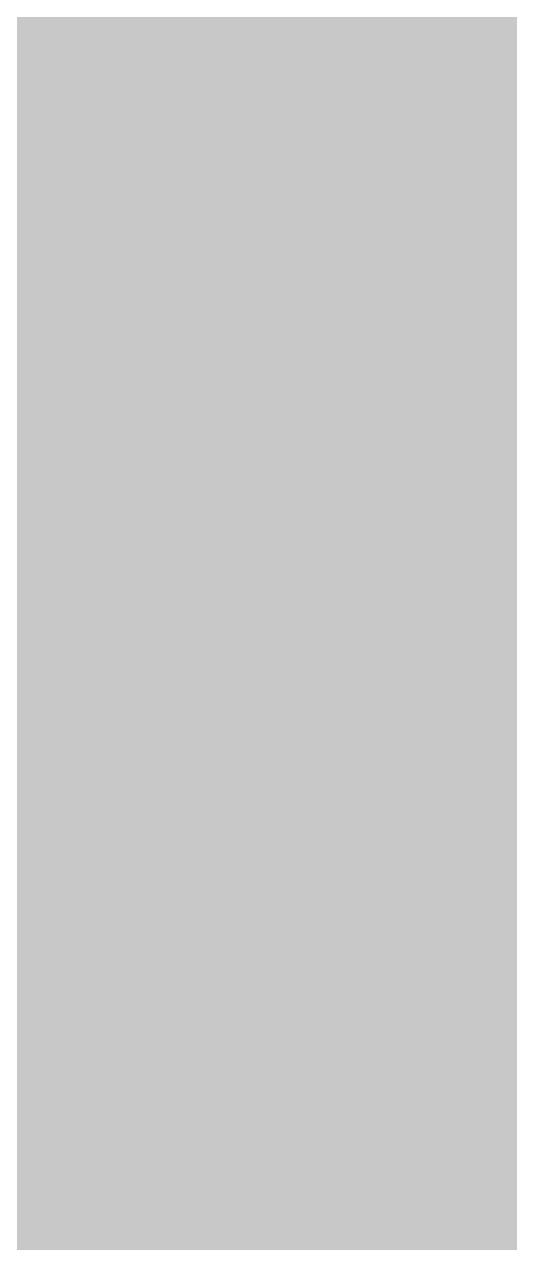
# Model space of a CAD drawing. Header units: millimetres. Extents: x 457 to 3457, y 154 to 6041.
# Drawn here: x 1153.8 to 1183.3, y 1413.8 to 1487.7 of the extents above; entities that cross this region are included whole.
import ezdxf

# ---------------------------------------------------------------- set-up
doc = ezdxf.new("R2010")
doc.units = ezdxf.units.MM
doc.layers.add('4E', color=7, linetype='Continuous')
doc.layers.add('TAXIWAYS', color=50, linetype='Continuous')

msp = doc.modelspace()

# ---------------------------------------------------------------- hatches: boundary and pattern name
at = {"layer": '4E', "true_color": 0x136734, "transparency": 33554687}
h = msp.add_hatch(color=116, dxfattribs=at)
h.dxf.hatch_style = 1
h.paths.add_polyline_path([(971.99, 1287.138), (971.99, 1437.122), (941.99, 1587.122), (941.99, 3167.122), (896.99, 3167.122), (896.99, 3167.122), (896.99, 927.122), (971.856, 927.122)])
h.paths.add_polyline_path([(1122.124, 927.122), (1122.002, 1257.122), (1121.99, 1257.122), (1121.99, 1437.122), (1151.99, 1587.122), (1151.99, 3167.122), (1196.99, 3167.122), (1196.99, 927.122)])
h.paths.add_polyline_path([(1196.99, 5407.122), (1122.124, 5407.122), (1121.99, 5047.106), (1121.99, 4897.122), (1151.99, 4747.122), (1151.99, 3167.122), (1196.99, 3167.122)])
h.paths.add_polyline_path([(2064.394, 691.068), (2064.394, 661.285), (2073.755, 661.285), (2073.755, 691.068)], flags=9)
h.paths.add_polyline_path([(2081.711, 992.43), (2109.554, 992.43), (2109.554, 1001.791), (2081.711, 1001.791)], flags=9)
h.paths.add_polyline_path([(2105.499, 632.581), (2135.671, 632.581), (2135.671, 641.942), (2105.499, 641.942)], flags=9)

# ---------------------------------------------------------------- linework, layer by layer
at = {"layer": 'TAXIWAYS', "linetype": 'ByBlock'}
msp.add_arc((1157.587, 1443.402), 60, 270, 0, dxfattribs=at)
at = {"layer": 'TAXIWAYS'}
msp.add_arc((1157.587, 1443.402), 49.5, 270, 0, dxfattribs=at)

doc.saveas('drawing.dxf')
